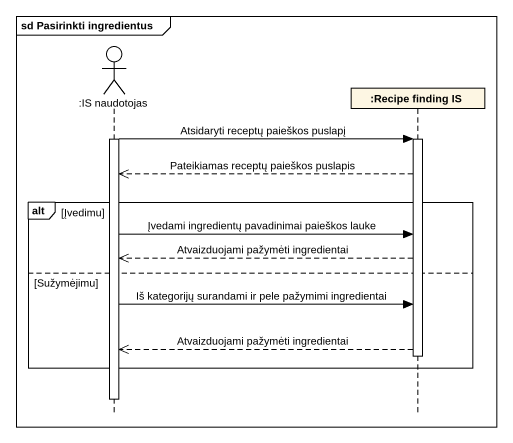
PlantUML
@startuml
mainframe sd Pasirinkti ingredientus
hide footbox
actor ":IS naudotojas" as IS_naudotojas
participant ":Recipe finding IS" as Recipe_finding_IS

activate IS_naudotojas
IS_naudotojas -> Recipe_finding_IS : Atsidaryti receptų paieškos puslapį
activate Recipe_finding_IS
Recipe_finding_IS -->> IS_naudotojas : Pateikiamas receptų paieškos puslapis
alt Įvedimu
  IS_naudotojas -> Recipe_finding_IS : Įvedami ingredientų pavadinimai paieškos lauke
  Recipe_finding_IS -->> IS_naudotojas : Atvaizduojami pažymėti ingredientai
else Sužymėjimu
  IS_naudotojas -> Recipe_finding_IS : Iš kategorijų surandami ir pele pažymimi ingredientai
  Recipe_finding_IS -->> IS_naudotojas : Atvaizduojami pažymėti ingredientai
  deactivate Recipe_finding_IS
end
deactivate IS_naudotojas
@enduml
